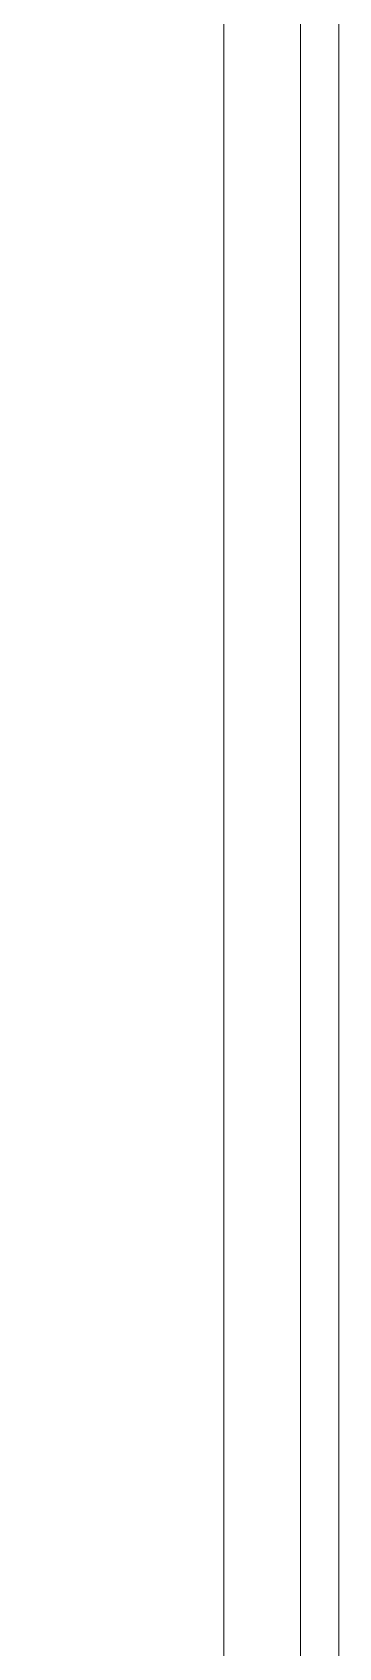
# Model space of a CAD drawing. Extents: x -2012 to 34975, y -1043 to 8321.
# Drawn here: x 26277.8 to 26297.8, y 3703.3 to 3808.8 of the extents above; entities that cross this region are included whole.
import ezdxf

# ---------------------------------------------------------------- set-up
doc = ezdxf.new("R2010")
doc.units = 0
doc.header["$LTSCALE"] = 25
doc.layers.add('06C', color=9, linetype='Continuous', lineweight=9)
doc.layers.add('06D', color=9, linetype='Continuous', lineweight=9)

msp = doc.modelspace()

# ---------------------------------------------------------------- linework, layer by layer
at = {"layer": '06C'}
msp.add_lwpolyline([(26277.83833274701, 3964.259896918746), (26277.83833274701, 3914.500000002739), (26297.83833276053, 3914.500000002739), (26297.83833031181, 290.4424883152201), (26277.83833280996, 290.4424883287411), (26277.83173080948, 241.4999837377711)], dxfattribs=at)
at = {"layer": '06D'}
msp.add_lwpolyline([(26290.33833287251, 3912.00000000274), (26295.33833287251, 3912.00000000274), (26295.3383328724, 1650.499999905425), (26290.3383328724, 1650.499999905425)], close=True, dxfattribs=at)

doc.saveas('drawing.dxf')
